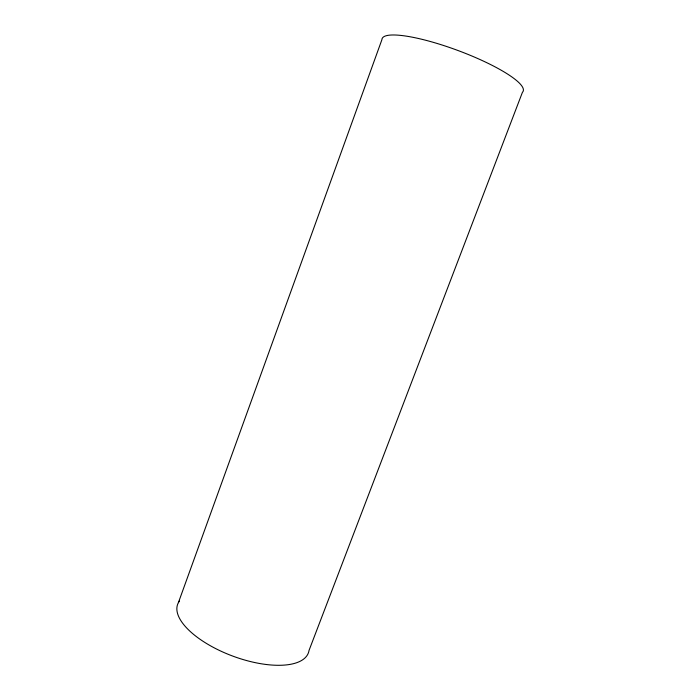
<?xml version="1.0" encoding="UTF-8"?>
<svg xmlns="http://www.w3.org/2000/svg" width="700" height="700" viewBox="0 0 700 700"><rect width="100%" height="100%" fill="white"/><g stroke="black" fill="none" stroke-linecap="round" stroke-linejoin="round"><path stroke-width="1.05" d="M178.395 602.656L381.911 39.672A75.267 15.339 20.4 0 1 458.859 50.837A75.267 15.339 20.4 0 1 522.428 92.33L309.015 650.475A69.737 29.356 20.4 0 1 231.464 655.602A69.737 29.356 20.4 0 1 179.445 601.029"/></g></svg>
